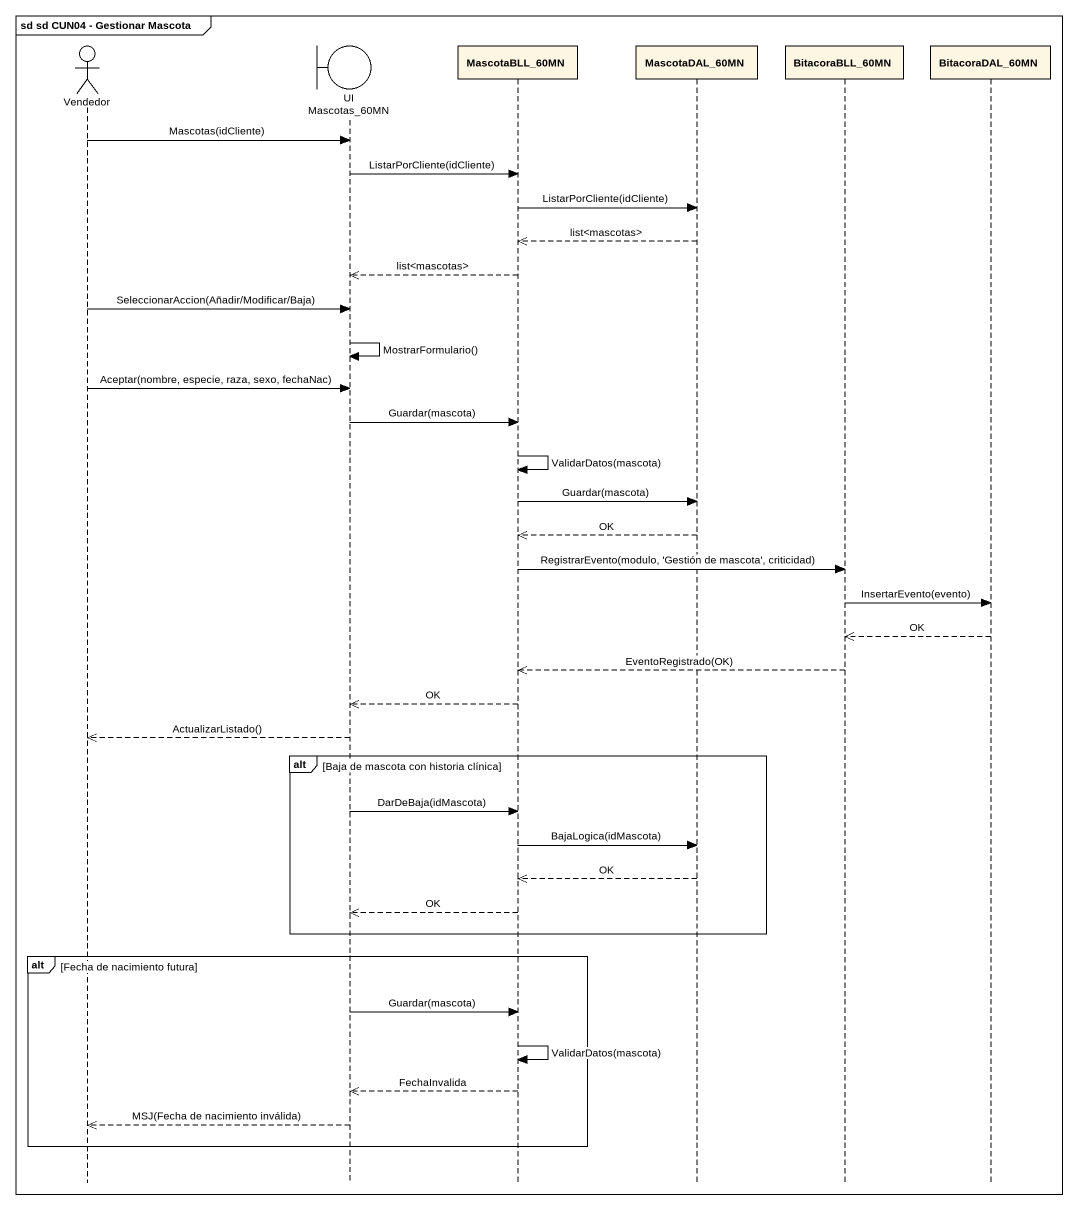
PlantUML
@startuml
mainframe sd sd CUN04 - Gestionar Mascota
hide footbox
actor Vendedor
boundary "UI Mascotas_60MN" as UI_Mascotas_60MN
participant MascotaBLL_60MN
participant MascotaDAL_60MN
participant BitacoraBLL_60MN
participant BitacoraDAL_60MN

Vendedor -> UI_Mascotas_60MN : Mascotas(idCliente)
UI_Mascotas_60MN -> MascotaBLL_60MN : ListarPorCliente(idCliente)
MascotaBLL_60MN -> MascotaDAL_60MN : ListarPorCliente(idCliente)
MascotaDAL_60MN -->> MascotaBLL_60MN : list<mascotas>
MascotaBLL_60MN -->> UI_Mascotas_60MN : list<mascotas>
Vendedor -> UI_Mascotas_60MN : SeleccionarAccion(Añadir/Modificar/Baja)
UI_Mascotas_60MN -> UI_Mascotas_60MN : MostrarFormulario()
Vendedor -> UI_Mascotas_60MN : Aceptar(nombre, especie, raza, sexo, fechaNac)
UI_Mascotas_60MN -> MascotaBLL_60MN : Guardar(mascota)
MascotaBLL_60MN -> MascotaBLL_60MN : ValidarDatos(mascota)
MascotaBLL_60MN -> MascotaDAL_60MN : Guardar(mascota)
MascotaDAL_60MN -->> MascotaBLL_60MN : OK
MascotaBLL_60MN -> BitacoraBLL_60MN : RegistrarEvento(modulo, 'Gestión de mascota', criticidad)
BitacoraBLL_60MN -> BitacoraDAL_60MN : InsertarEvento(evento)
BitacoraDAL_60MN -->> BitacoraBLL_60MN : OK
BitacoraBLL_60MN -->> MascotaBLL_60MN : EventoRegistrado(OK)
MascotaBLL_60MN -->> UI_Mascotas_60MN : OK
UI_Mascotas_60MN -->> Vendedor : ActualizarListado()
alt Baja de mascota con historia clínica
  UI_Mascotas_60MN -> MascotaBLL_60MN : DarDeBaja(idMascota)
  MascotaBLL_60MN -> MascotaDAL_60MN : BajaLogica(idMascota)
  MascotaDAL_60MN -->> MascotaBLL_60MN : OK
  MascotaBLL_60MN -->> UI_Mascotas_60MN : OK
end
alt Fecha de nacimiento futura
  UI_Mascotas_60MN -> MascotaBLL_60MN : Guardar(mascota)
  MascotaBLL_60MN -> MascotaBLL_60MN : ValidarDatos(mascota)
  MascotaBLL_60MN -->> UI_Mascotas_60MN : FechaInvalida
  UI_Mascotas_60MN -->> Vendedor : MSJ(Fecha de nacimiento inválida)
end
@enduml
